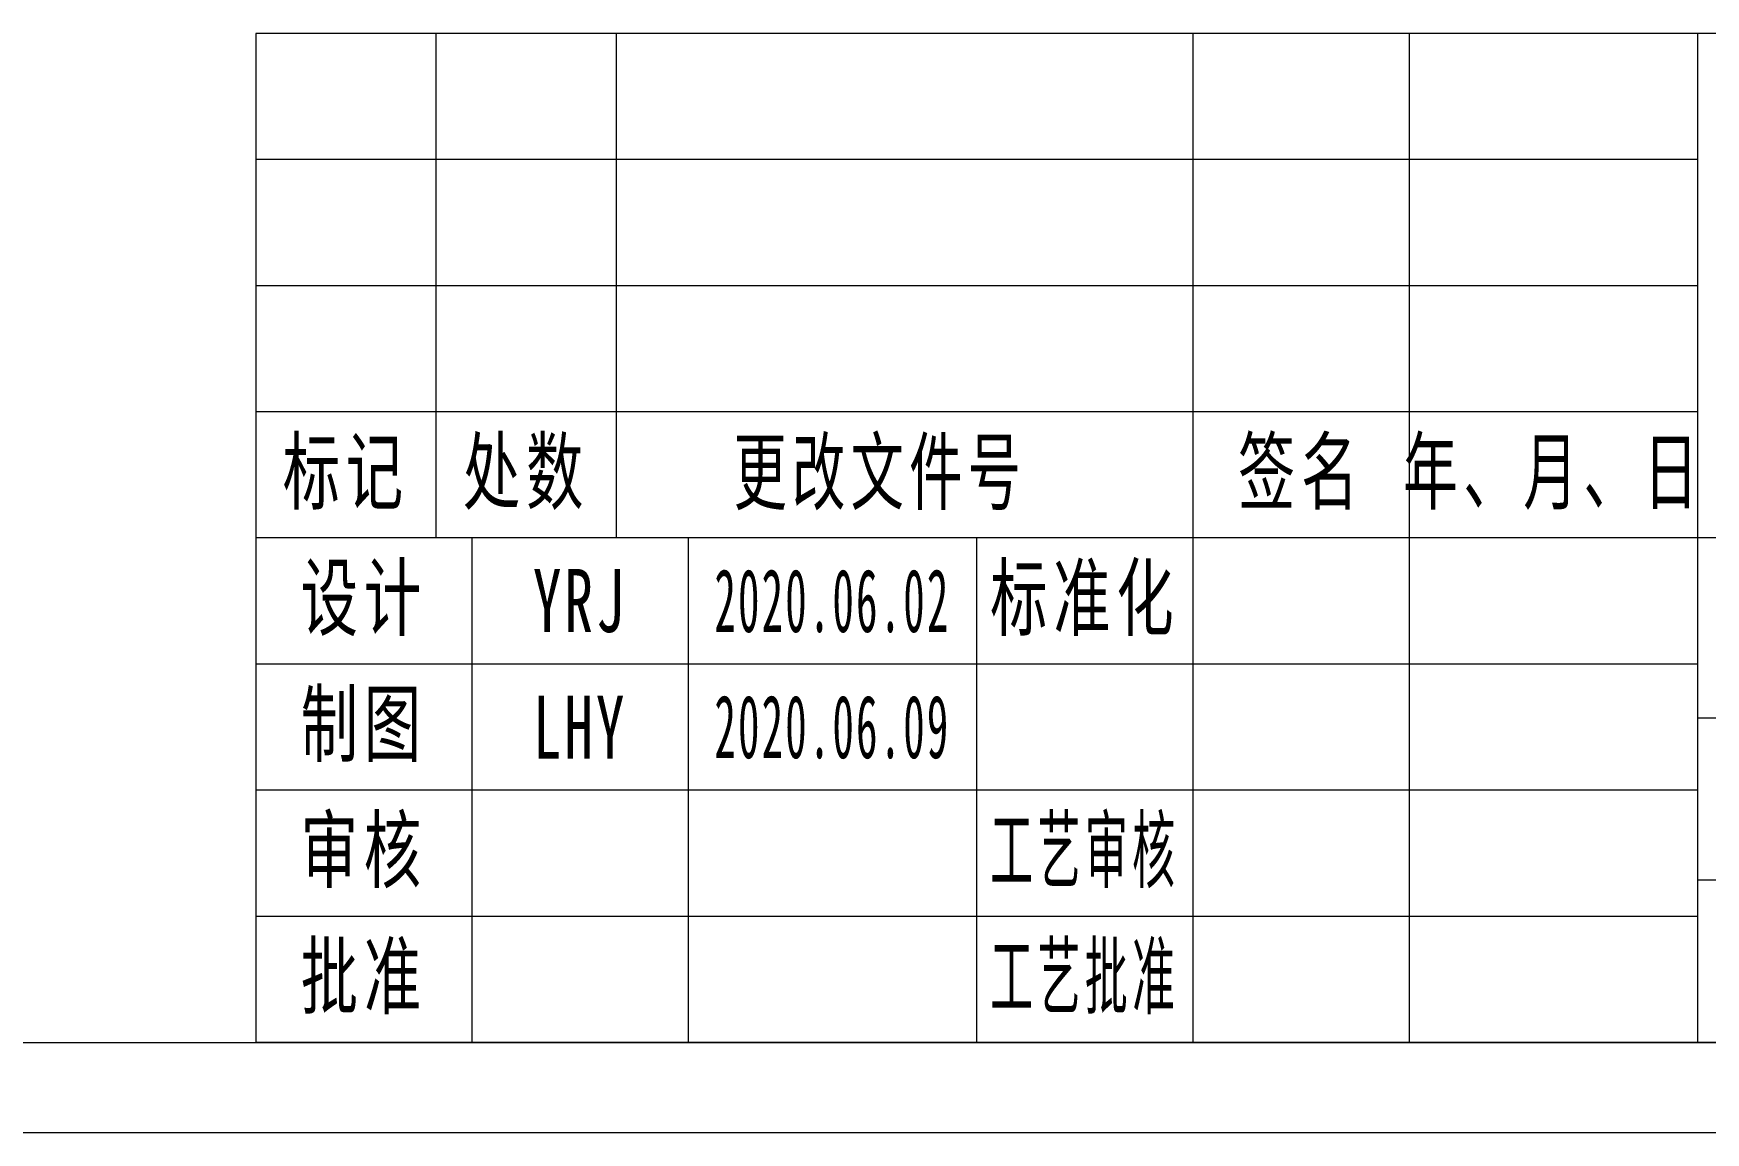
# Model space of a CAD drawing. Header units: millimetres. Extents: x -15766 to 80009, y -9701 to 15159.
# Drawn here: x -14562.6 to -14469.8, y 13253.7 to 13314.7 of the extents above; entities that cross this region are included whole.
import ezdxf

# ---------------------------------------------------------------- set-up
doc = ezdxf.new("R2010")
doc.units = ezdxf.units.MM
for name, color, linetype, lineweight in [('CDRAFT0', 7, 'Continuous', 18), ('title_frame', 7, 'Continuous', 18), ('尺寸线层', 3, 'Continuous', 18), ('粗实线层_1', 7, 'Continuous', 15), ('细实线层', 7, 'Continuous', 18)]:
    doc.layers.add(name, color=color, linetype=linetype, lineweight=lineweight)
doc.styles.add('UserTxtStyle1', font='', dxfattribs={"width": 0.618357})
doc.styles.add('UserTxtStyle2', font='', dxfattribs={"width": 0.634692})
doc.styles.add('标准', font='', dxfattribs={"width": 0.667})
doc.styles.get('UserTxtStyle1').set_extended_font_data('宋体')
doc.styles.get('UserTxtStyle2').set_extended_font_data('宋体')
doc.styles.get('标准').set_extended_font_data('宋体')

# ---------------------------------------------------------------- blocks, each defined once
blk = doc.blocks.new('*X589')
at = {"layer": 'CDRAFT0'}
blk.add_line((0, 0), (420, 0), dxfattribs=at)
at = {"layer": '粗实线层_1'}
blk.add_line((25, 5), (415, 5), dxfattribs=at)

msp = doc.modelspace()

# ---------------------------------------------------------------- linework, layer by layer
at = {"layer": '粗实线层_1'}
for p, q in [((-14370.29167, 13314.73384), (-14550.29167, 13314.73384)), ((-14550.29167, 13314.73384), (-14550.29167, 13258.73384)), ((-14470.29167, 13314.73384), (-14470.29167, 13258.73384)), ((-14420.29167, 13286.73384), (-14550.29167, 13286.73384)), ((-14510.29167, 13286.73384), (-14510.29167, 13258.73384)), ((-14470.29167, 13279.73384), (-14550.29167, 13279.73384)), ((-14470.29167, 13272.73384), (-14550.29167, 13272.73384)), ((-14420.29167, 13267.73384), (-14470.29167, 13267.73384)), ((-14470.29167, 13265.73384), (-14550.29167, 13265.73384)), ((-14370.29167, 13258.73384), (-14550.29167, 13258.73384))]:
    msp.add_line(p, q, dxfattribs=at)
at = {"layer": '细实线层'}
for p, q in [((-14540.29167, 13314.73384), (-14540.29167, 13286.73384)), ((-14530.29167, 13314.73384), (-14530.29167, 13286.73384)), ((-14498.29167, 13314.73384), (-14498.29167, 13258.73384)), ((-14486.29167, 13314.73384), (-14486.29167, 13258.73384)), ((-14470.29167, 13307.73384), (-14550.29167, 13307.73384)), ((-14470.29167, 13300.73384), (-14550.29167, 13300.73384)), ((-14470.29167, 13293.73384), (-14550.29167, 13293.73384)), ((-14538.29167, 13286.73384), (-14538.29167, 13258.73384)), ((-14526.29167, 13286.73384), (-14526.29167, 13258.73384)), ((-14420.29167, 13276.73384), (-14470.29167, 13276.73384))]:
    msp.add_line(p, q, dxfattribs=at)

# ---------------------------------------------------------------- block references
at = {"layer": 'title_frame'}
msp.add_blockref('*X589', (-14785.29167, 13253.73384), dxfattribs=at)

# ---------------------------------------------------------------- texts
at = {"layer": '尺寸线层', "char_height": 3.5, "attachment_point": 5, "line_spacing_factor": 1.15057}
for s, insert, width, style in [('\\T1.1;标记', (-14545.29167, 13290.23384), 18, '标准'), ('\\T1.1;处数', (-14535.29167, 13290.23384), 18, '标准'), ('\\T1.1;更改文件号', (-14515.65825, 13290.20985), 30, 'UserTxtStyle1'), ('\\T1.1;签名', (-14492.29167, 13290.23384), 22, '标准'), ('\\T1.1;年、月、日', (-14478.29167, 13290.23384), 30, 'UserTxtStyle2'), ('\\T1.1;设计', (-14544.29167, 13283.23384), 22, '标准'), ('\\T1.1;标准化', (-14504.29167, 13283.23384), 22, '标准'), ('{\\T1.1;YRJ}', (-14532.29167, 13283.23384), 22, '标准'), ('{\\W0.5;\\T1.1;2020.06.02}', (-14518.29167, 13283.23384), 16, '标准'), ('\\T1.1;制图', (-14544.29167, 13276.23384), 22, '标准'), ('{\\T1.1;LHY}', (-14532.29167, 13276.23384), 22, '标准'), ('{\\W0.5;\\T1.1;2020.06.09}', (-14518.29167, 13276.23384), 16, '标准'), ('\\T1.1;审核', (-14544.29167, 13269.23384), 22, '标准'), ('{\\W0.5;\\T1.1;工艺审核}', (-14504.29167, 13269.23384), 22, '标准'), ('{\\T1.1;批准}', (-14544.29167, 13262.23384), 22, '标准'), ('{\\W0.5;\\T1.1;工艺批准}', (-14504.29167, 13262.23384), 22, '标准')]:
    msp.add_mtext(s, dxfattribs=dict(at, insert=insert, width=width, style=style))

doc.saveas('drawing.dxf')
